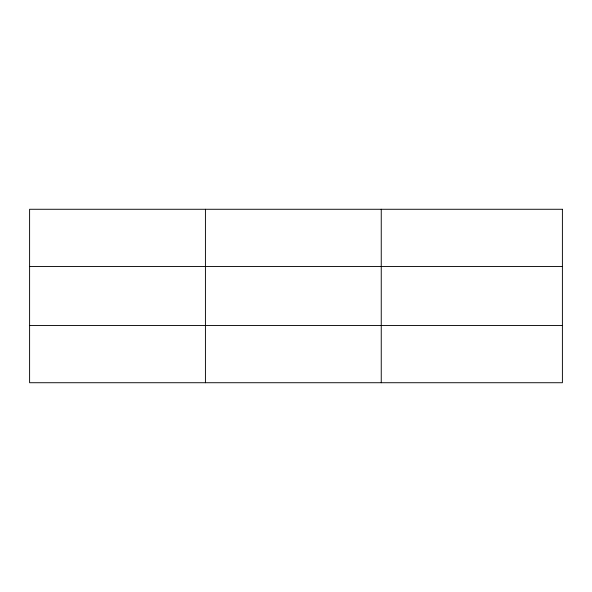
<?xml version="1.0" encoding="UTF-8"?>
<svg xmlns="http://www.w3.org/2000/svg" width="592" height="592" viewBox="0 0 592 592"><rect width="100%" height="100%" fill="white"/><g stroke="black" fill="none" stroke-linecap="round" stroke-linejoin="round"><path stroke-width="0.89" d="M205.424 382.728L205.424 209.272M381.248 382.728L381.248 209.272M29.6 266.511L562.4 266.511M29.6 325.489L562.4 325.489M562.4 209.272L562.4 382.728L29.6 382.728L29.6 209.272L562.4 209.272"/></g></svg>
